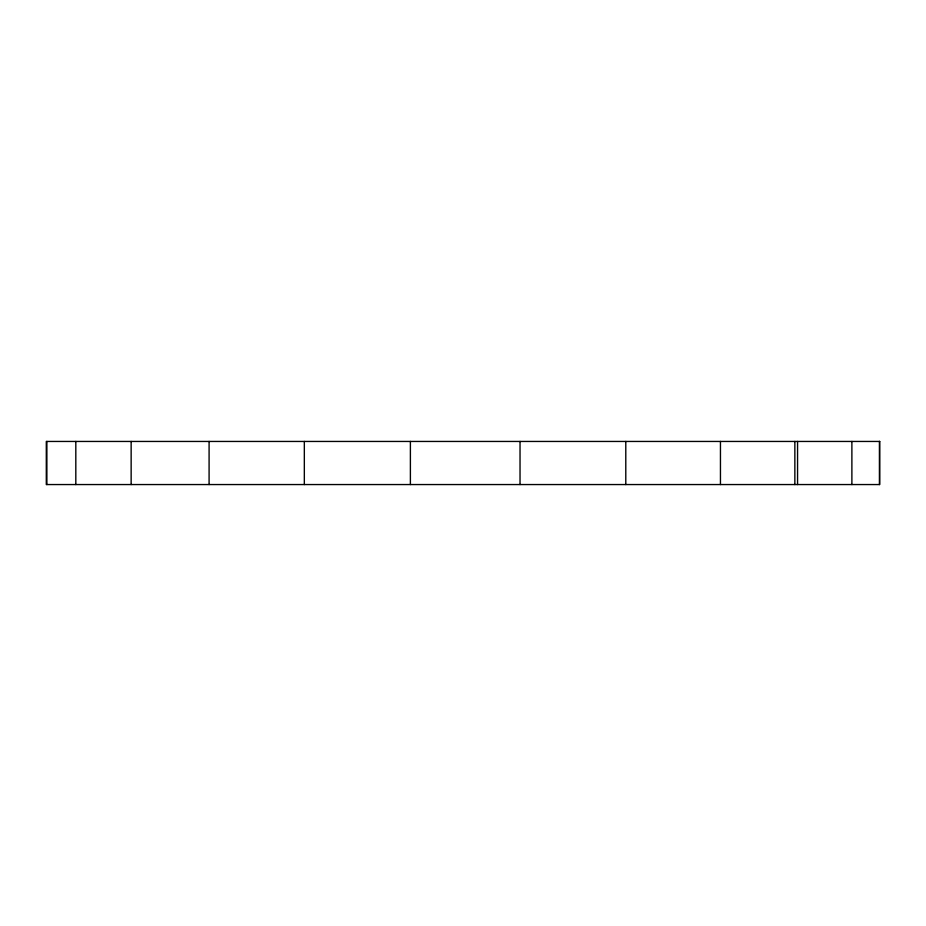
<?xml version="1.0" encoding="UTF-8"?>
<svg xmlns="http://www.w3.org/2000/svg" width="926" height="926" viewBox="0 0 926 926"><rect width="100%" height="100%" fill="white"/><g stroke="black" fill="none" stroke-linecap="round" stroke-linejoin="round"><path stroke-width="1.39" d="M879.422 441.447L879.422 484.553M851.885 441.447L851.885 484.553M797.564 441.447L797.564 484.553M794.855 441.447L794.855 484.553M720.451 441.447L720.451 484.553M625.791 441.447L625.791 484.553M520.03 441.447L520.03 484.553M410.392 441.447L410.392 484.553M304.33 441.447L304.33 484.553M209.091 441.447L209.091 484.553M131.145 441.447L131.145 484.553M75.816 441.447L75.816 484.553M46.879 441.447L46.879 484.553M879.7 441.447L46.3 441.447L46.3 484.553L879.7 484.553L879.7 441.447"/></g></svg>
